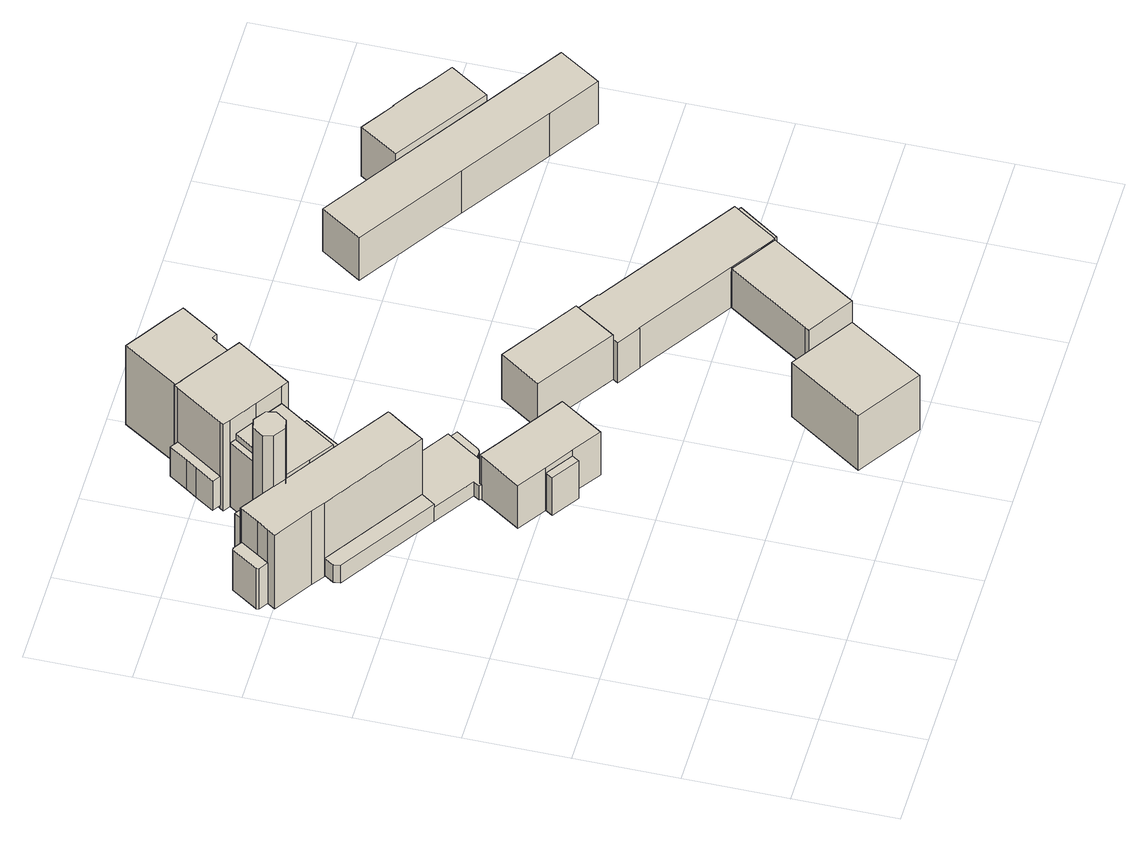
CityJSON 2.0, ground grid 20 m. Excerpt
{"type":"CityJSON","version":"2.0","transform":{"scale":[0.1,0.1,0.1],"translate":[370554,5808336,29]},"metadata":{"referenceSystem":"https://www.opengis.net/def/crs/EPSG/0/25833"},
"CityObjects":{
"building1":{"type":"Building","attributes":{"name":"Jagdschloss Glienicke (Internationale Begegnungsstätte)","Gemeindeschluessel":"11000006","function":"31001_3031"},"address":[{"country":"Germany","locality":"Berlin","thoroughfareNumber":"36B","thoroughfareName":"Königstraße"}],"children":["building1-1","building1-2","building1-3","building1-4","building1-5","building1-6","building1-7","building1-8","building1-9","building1-10","building1-11","building1-12","building1-13","building1-14","building1-15","building1-16"]},
"building1-1":{"type":"BuildingPart","attributes":{"BezugspunktDach":"2200","measuredHeight":31.21,"storeysAboveGround":5},"parents":["building1"],"geometry":[{"type":"MultiSurface","lod":"1","boundaries":[[[0,1,2,3,4,5,6,7]],[[8,9,10,11,12,13,14,15]],[[8,15,7,6]],[[9,8,6,5]],[[10,9,5,4]],[[16,17,4,3]],[[18,19,3,2]],[[20,21,2,1]],[[14,22,23,13,1,0]],[[24,25,26,0,7]],[[11,10,17,16]],[[12,11,19,18]],[[13,12,21,20]],[[13,23,22,14]],[[15,14,26,25,24]]]}]},
"building1-2":{"type":"BuildingPart","attributes":{"BezugspunktDach":"2200","measuredHeight":17.56,"storeysAboveGround":5},"parents":["building1"],"geometry":[{"type":"MultiSurface","lod":"1","boundaries":[[[27,28,29,30,31,32,33]],[[34,35,36,37,38,39,40]],[[34,40,33,32]],[[35,34,32,31]],[[36,35,31,30]],[[37,36,30,29]],[[38,37,29,28]],[[39,38,28,27]],[[41,39,27,33,40]]]}]},
"building1-3":{"type":"BuildingPart","attributes":{"BezugspunktDach":"2200","measuredHeight":5.27,"storeysAboveGround":5},"parents":["building1"],"geometry":[{"type":"MultiSurface","lod":"1","boundaries":[[[42,43,44,45,46,47,48,49,50,51,52]],[[53,54,55,56,57,58,59,60,61,62,63]],[[55,54,50,49]],[[64,65,55,49,48]],[[66,64,56,48,47]],[[58,57,47,46]],[[61,60,44,43]],[[62,61,43,42]],[[63,62,42,52]],[[52,51,53,63]],[[56,55,65,64]],[[57,56,64,66]],[[58,46,45,59]],[[60,59,45,44]]]}]},
"building1-4":{"type":"BuildingPart","attributes":{"BezugspunktDach":"2200","measuredHeight":2.59,"storeysAboveGround":5},"parents":["building1"],"geometry":[{"type":"MultiSurface","lod":"1","boundaries":[[[67,68,69,70,71,72,73,74,75,76,65,66]],[[55,77,78,79,80,81,82,83,84,85,86,57]],[[77,55,65,76]],[[78,77,76,75]],[[79,78,75,74]],[[80,79,74,73]],[[81,80,73,72]],[[82,81,72,71]],[[83,82,71,70]],[[84,83,70,69]],[[85,84,69,68]],[[86,85,68,67]],[[57,86,67,66]],[[87,55,88,56,64,65]],[[57,66,64,56]]]}]},
"building1-5":{"type":"BuildingPart","attributes":{"BezugspunktDach":"2200","measuredHeight":12.16,"storeysAboveGround":5},"parents":["building1"],"geometry":[{"type":"MultiSurface","lod":"1","boundaries":[[[89,90,91,92,93,94,95,96,97]],[[98,99,100,101,102,103,104,105,106]],[[98,106,97,96]],[[107,45,44,96,95]],[[99,98,60,59]],[[46,45,95,94]],[[100,99,59,58]],[[101,100,94,93]],[[102,101,93,92]],[[103,102,92,91]],[[104,103,91,90]],[[105,108,109,90,89]],[[106,105,89,97]],[[59,60,44,45,107]],[[58,59,45,46]],[[104,109,108,105]]]}]},
"building1-6":{"type":"BuildingPart","attributes":{"BezugspunktDach":"2200","measuredHeight":9.57,"storeysAboveGround":5},"parents":["building1"],"geometry":[{"type":"MultiSurface","lod":"1","boundaries":[[[110,109,108,111]],[[105,104,112,113]],[[105,113,111,108]],[[112,104,109,110]],[[113,112,110,111]],[[114,104,105,108,109]]]}]},
"building1-7":{"type":"BuildingPart","attributes":{"BezugspunktDach":"2200","measuredHeight":10.25,"storeysAboveGround":5},"parents":["building1"],"geometry":[{"type":"MultiSurface","lod":"1","boundaries":[[[115,116,117,118,119,120]],[[121,122,123,124,125,126]],[[121,126,120,119]],[[122,121,119,118]],[[123,122,118,117]],[[125,124,116,115]],[[126,125,115,120]],[[127,128,116,124]],[[123,117,128,127]]]}]},
"building1-8":{"type":"BuildingPart","attributes":{"BezugspunktDach":"2200","measuredHeight":16.36,"storeysAboveGround":5},"parents":["building1"],"geometry":[{"type":"MultiSurface","lod":"1","boundaries":[[[25,24,129,130]],[[131,132,133,134]],[[131,134,130,129]],[[132,131,129,24]],[[133,132,24,15,14,25]],[[25,14,15,24]],[[134,133,135,25,130]]]}]},
"building1-9":{"type":"BuildingPart","attributes":{"BezugspunktDach":"2200","measuredHeight":20.99,"storeysAboveGround":5},"parents":["building1"],"geometry":[{"type":"MultiSurface","lod":"1","boundaries":[[[136,137,138,139,140,141,19,18]],[[142,143,144,145,146,147,148,149]],[[142,149,12,11]],[[150,16,142,19,141]],[[146,145,139,138]],[[151,152,146,138,137]],[[153,151,147,137,136]],[[149,21,153,148,136,18]],[[11,12,18,19]],[[143,142,16,150]],[[144,154,155,140]],[[143,141,155,154]],[[156,145,144,140,139]],[[147,146,152,151]],[[148,147,151,153]],[[148,153,21,149]]]}]},
"building1-10":{"type":"BuildingPart","attributes":{"BezugspunktDach":"2200","measuredHeight":16.24,"storeysAboveGround":5},"parents":["building1"],"geometry":[{"type":"Solid","lod":"1","boundaries":[[[[16,150,157,17]],[[158,143,142,159]],[[158,159,17,157]],[[159,142,16,11,10,17]],[[158,157,150,143]],[[142,143,150,16]],[[17,10,11,16]]]]}]},
"building1-11":{"type":"BuildingPart","attributes":{"BezugspunktDach":"2200","measuredHeight":4.38,"storeysAboveGround":5},"parents":["building1"],"geometry":[{"type":"MultiSurface","lod":"1","boundaries":[[[160,161,162,163,164]],[[165,53,63,166,167]],[[165,167,164,163]],[[63,52,51,162,161]],[[166,63,161,160]],[[167,166,160,164]],[[53,165,168,163,162]],[[53,51,52,63]]]}]},
"building1-12":{"type":"BuildingPart","attributes":{"BezugspunktDach":"2200","measuredHeight":7.49,"storeysAboveGround":5},"parents":["building1"],"geometry":[{"type":"Solid","lod":"1","boundaries":[[[[169,170,171,172,173,174]],[[175,176,177,178,179,180]],[[175,180,174,173]],[[176,175,173,172]],[[177,176,172,171]],[[178,177,171,170]],[[180,179,169,174]],[[178,170,169,179]]]]}]},
"building1-13":{"type":"BuildingPart","attributes":{"BezugspunktDach":"2200","measuredHeight":16.71,"storeysAboveGround":5},"parents":["building1"],"geometry":[{"type":"MultiSurface","lod":"1","boundaries":[[[181,182,183,184,152,151,21,20]],[[149,147,146,185,186,187,188,189]],[[149,189,13,12,21]],[[185,146,152,184]],[[186,185,184,183]],[[187,186,183,182]],[[188,187,182,181]],[[181,190,188]],[[20,21,12,13]],[[191,147,148,153,151]],[[149,21,153,148]],[[146,147,151,152]]]}]},
"building1-14":{"type":"BuildingPart","attributes":{"BezugspunktDach":"2200","measuredHeight":21.12,"storeysAboveGround":5},"parents":["building1"],"geometry":[{"type":"MultiSurface","lod":"1","boundaries":[[[192,193,194,195,196,197,198,199,200]],[[201,40,38,202,203,204,205,206,207]],[[201,207,200,199]],[[40,201,199,198]],[[28,27,33,198,197]],[[202,38,197,196]],[[203,202,196,195]],[[204,203,195,194]],[[205,204,194,193]],[[206,205,193,192]],[[38,39,27,28]],[[39,40,33,27]],[[208,209,200,207]],[[206,192,209,210,208]]]}]},
"building1-15":{"type":"BuildingPart","attributes":{"BezugspunktDach":"2200","measuredHeight":27.35,"storeysAboveGround":5},"parents":["building1"],"geometry":[{"type":"MultiSurface","lod":"1","boundaries":[[[211,212,213,214,215,216,217,218,219,220,221,222,223]],[[224,225,226,227,207,208,206,228,229,145,154,158,230]],[[224,230,223,222]],[[170,169,222,221]],[[225,224,179,178]],[[226,225,221,220]],[[227,226,220,219]],[[207,227,219,218]],[[209,200,218,217]],[[231,192,209,208,217,216]],[[228,206,216,215]],[[229,228,215,214]],[[145,229,214,213]],[[155,140,144,140,139,213,212]],[[158,157,150,143,141,155,154,212,211]],[[230,158,211,223]],[[178,179,169,170]],[[208,207,200,209]],[[206,232,208,209,192,231]],[[154,144,140,155]],[[145,139,140,144]],[[154,155,141,143]],[[143,150,157,158]]]}]},
"building1-16":{"type":"BuildingPart","attributes":{"BezugspunktDach":"2200","measuredHeight":21.23,"storeysAboveGround":5},"parents":["building1"],"geometry":[{"type":"MultiSurface","lod":"1","boundaries":[[[233,234,235,236,237,238,23,22,239,240,241,242,243]],[[124,127,123,134,133,189,188,244,245,246,247,248,249]],[[124,249,243,242]],[[128,116,124,127,124,242,241]],[[123,127,241,240],[123,117,128,127]],[[134,123,240,239]],[[25,130,134,239,22]],[[189,133,22,14,13,23]],[[190,181,20,23,238]],[[244,188,238,237]],[[250,50,251,237,236]],[[245,244,54,252]],[[246,245,252,53,51,250,236,235]],[[165,163,162,53,165,247,246,235,234]],[[248,247,234,233]],[[249,248,233,243]],[[127,124,116,128]],[[128,117,123,127]],[[133,134,130,25]],[[23,13,14,22]],[[188,189,20,181,190]],[[252,54,251,50,250]],[[250,51,53,252]],[[53,162,163,165]]]}]},
"building2":{"type":"Building","attributes":{"Gemeindeschluessel":"11000006","BezugspunktDach":"2200","function":"31001_2070","measuredHeight":17.35,"storeysAboveGround":2},"address":[{"country":"Germany","locality":"Berlin","thoroughfareNumber":"36B (2)","thoroughfareName":"Königstraße"}],"geometry":[{"type":"Solid","lod":"1","boundaries":[[[[253,254,255,256]],[[257,258,259,260]],[[257,260,256,255]],[[258,257,255,254]],[[259,258,254,253]],[[260,259,253,256]]]]}]},
"building3":{"type":"Building","attributes":{"Gemeindeschluessel":"11000006","function":"31001_2070"},"address":[{"country":"Germany","locality":"Berlin","thoroughfareNumber":"36B (4)","thoroughfareName":"Königstraße"}],"children":["building3-1","building3-2","building3-3","building3-4"]},
"building3-1":{"type":"BuildingPart","attributes":{"BezugspunktDach":"2200","measuredHeight":11.66,"storeysAboveGround":2},"parents":["building3"],"geometry":[{"type":"MultiSurface","lod":"1","boundaries":[[[261,262,263,264,265,266,267,268,269,270,271,272,273,274,275,276]],[[277,278,279,280,281,282,283,284,285,286,287,288,289,290,291,292]],[[277,292,276,275]],[[281,280,272,271]],[[282,281,271,270]],[[283,282,270,269]],[[284,283,269,268]],[[293,294,268,267]],[[295,293,267,266]],[[296,295,286,266,265]],[[288,287,265,264]],[[289,297,298,299,264,263]],[[290,289,263,262]],[[291,290,262,261]],[[292,291,261,276]],[[278,277,275,274]],[[279,278,274,273]],[[280,300,279,273,272]],[[285,284,294,293]],[[286,285,293,295]],[[287,286,295,296]],[[301,298,297,289]],[[301,288,302,299,298]]]}]},
"building3-2":{"type":"BuildingPart","attributes":{"BezugspunktDach":"2200","measuredHeight":11.99,"storeysAboveGround":2},"parents":["building3"],"geometry":[{"type":"MultiSurface","lod":"1","boundaries":[[[303,304,305,306]],[[307,280,277,308]],[[307,308,306,305]],[[280,307,305,304]],[[275,274,273,272,304,303]],[[308,277,303,306]],[[277,278,274,275]],[[278,309,279,273,274]],[[280,272,273,279]]]}]},
"building3-3":{"type":"BuildingPart","attributes":{"BezugspunktDach":"2200","measuredHeight":8.84,"storeysAboveGround":2},"parents":["building3"],"geometry":[{"type":"MultiSurface","lod":"1","boundaries":[[[310,311,294,296]],[[284,312,313,287]],[[312,284,294,311]],[[313,312,311,310]],[[287,313,310,296]],[[285,293,294,284]],[[286,295,293,285]],[[296,295,286,287]]]}]},
"building3-4":{"type":"BuildingPart","attributes":{"BezugspunktDach":"2200","measuredHeight":10.75,"storeysAboveGround":2},"parents":["building3"],"geometry":[{"type":"Solid","lod":"1","boundaries":[[[[314,299,298,297,315,316]],[[317,289,301,288,318,319]],[[317,319,316,315]],[[289,317,315,297]],[[318,288,299,314]],[[319,318,314,316]],[[301,289,297,298]],[[288,301,298,299]]]]}]},
"building4":{"type":"Building","attributes":{"Gemeindeschluessel":"11000006","function":"31001_2070"},"address":[{"country":"Germany","locality":"Berlin","thoroughfareNumber":"36B (3)","thoroughfareName":"Königstraße"}],"children":["building4-1","building4-2"]},
"building4-1":{"type":"BuildingPart","attributes":{"BezugspunktDach":"2200","measuredHeight":11.69,"storeysAboveGround":2},"parents":["building4"],"geometry":[{"type":"MultiSurface","lod":"1","boundaries":[[[320,321,322,323,324,325,326,327]],[[328,329,330,331,332,333,334,335]],[[328,335,327,326]],[[329,328,326,325]],[[331,330,324,323]],[[332,331,323,322]],[[333,332,322,321]],[[334,333,321,320]],[[335,334,320,327]],[[330,336,329,337,325,324]]]}]},
"building4-2":{"type":"BuildingPart","attributes":{"BezugspunktDach":"2200","measuredHeight":12.95,"storeysAboveGround":2},"parents":["building4"],"geometry":[{"type":"MultiSurface","lod":"1","boundaries":[[[338,339,340,341,342,343,344,345]],[[346,347,348,349,350,351,330,329]],[[346,329,345,344]],[[347,346,344,343]],[[348,347,343,342]],[[349,348,342,341]],[[350,349,341,340]],[[351,350,340,339]],[[330,351,339,338]],[[325,324,352,338,345]],[[329,330,352,324,325]]]}]}
},
"vertices":[
[126,1026,338],[149,1010,338],[169,1014,338],[184,1036,338],[180,1055,338],[156,1071,338],[137,1067,338],[122,1045,338],[137,1067,26],[156,1071,26],[180,1055,26],[184,1036,26],[169,1014,26],[149,1010,26],[126,1026,26],[122,1045,26],[184,1036,184],[180,1055,184],[169,1014,198],[184,1036,198],[149,1010,189],[169,1014,189],[126,1026,210],[149,1010,210],[122,1045,186],[126,1026,186],[126,1026,147],
[435,1327,178],[465,1307,178],[477,1324,178],[447,1344,178],[416,1364,178],[409,1352,178],[405,1346,178],[409,1352,22],[416,1364,22],[447,1344,22],[477,1324,22],[465,1307,22],[435,1327,22],[405,1346,22],[420,1337,22],
[363,722,60],[355,710,60],[359,707,60],[362,711,60],[394,689,60],[427,738,60],[432,746,60],[465,795,60],[350,871,60],[303,801,60],[285,774,60],[303,801,24],[350,871,24],[465,795,24],[432,746,24],[427,738,24],[394,689,24],[362,711,24],[359,707,24],[355,710,24],[363,722,24],[285,774,24],[432,746,50],[465,795,50],[427,738,50],
[431,736,50],[434,734,50],[437,733,50],[440,733,50],[444,733,50],[447,734,50],[450,736,50],[453,738,50],[455,741,50],[483,783,50],[483,783,24],[455,741,24],[453,738,24],[450,736,24],[447,734,24],[444,733,24],[440,733,24],[437,733,24],[434,734,24],[431,736,24],[465,795,28],[452,776,24],
[361,590,132],[413,555,132],[413,556,132],[469,518,132],[525,602,132],[394,689,132],[362,711,132],[359,707,132],[306,627,132],[359,707,23],[362,711,23],[394,689,23],[525,602,23],[469,518,23],[413,556,23],[413,555,23],[361,590,23],[306,627,23],[362,711,28],[361,590,119],[413,555,119],
[404,541,119],[352,576,119],[404,541,23],[352,576,23],[413,555,68],
[3,1021,125],[20,1010,125],[58,1067,125],[41,1078,125],[36,1078,125],[2,1026,125],[36,1078,22],[41,1078,22],[58,1067,22],[20,1010,22],[3,1021,22],[2,1026,22],[35,1032,22],[35,1032,125],
[67,1082,186],[60,1070,186],[67,1082,22],[122,1045,22],[126,1026,22],[60,1070,22],[126,1026,86],
[215,983,198],[261,952,198],[306,1020,198],[336,1065,198],[290,1096,198],[244,1126,198],[184,1036,22],[244,1126,22],[290,1096,22],[336,1065,22],[306,1020,22],[261,952,22],[215,983,22],[169,1014,22],[244,1126,184],[261,952,189],[306,1020,189],[215,983,189],[285,1099,22],[285,1099,198],[336,1065,127],
[233,1133,184],[233,1133,22],[180,1055,22],
[99,897,68],[285,774,68],[303,801,68],[109,929,68],[97,910,68],[109,929,24],[99,897,24],[97,910,24],[109,929,61],
[224,1149,104],[287,1242,104],[272,1252,104],[248,1216,104],[233,1195,104],[209,1159,104],[233,1195,29],[248,1216,29],[272,1252,29],[287,1242,29],[224,1149,29],[209,1159,29],
[352,875,189],[360,887,189],[271,946,189],[315,1014,189],[315,1014,22],[271,946,22],[360,887,22],[352,875,22],[149,1010,22],[352,875,165],[261,952,61],
[408,1173,223],[438,1218,223],[448,1212,223],[496,1286,223],[487,1292,223],[465,1307,223],[405,1346,223],[382,1361,223],[305,1241,223],[382,1361,22],[487,1292,22],[496,1286,22],[448,1212,22],[438,1218,22],[408,1173,22],[305,1241,22],[357,1207,22],[357,1207,223],[357,1207,130],
[233,1133,242],[285,1099,242],[336,1065,242],[349,1057,242],[421,1164,242],[408,1173,242],[357,1207,242],[305,1241,242],[305,1240,242],[292,1250,242],[287,1242,242],[224,1149,242],[220,1142,242],[224,1149,22],[287,1242,22],[292,1250,22],[305,1240,22],[421,1164,22],[349,1057,22],[220,1142,22],[408,1173,44],[365,1201,22],
[84,946,210],[109,929,210],[303,801,210],[327,838,210],[350,871,210],[352,875,210],[60,1070,210],[58,1067,210],[35,1032,210],[20,1010,210],[10,995,210],[350,871,22],[327,838,22],[303,801,22],[109,929,22],[84,946,22],[10,995,22],[327,838,60],[350,871,40],[327,838,24],
[731,3,145],[827,151,145],[706,230,145],[608,84,145],[706,230,6],[827,151,6],[731,3,6],[608,84,6],
[745,517,118],[745,518,118],[929,397,118],[1016,340,118],[1022,348,118],[1027,356,118],[1064,412,118],[1075,428,118],[805,607,118],[806,609,118],[761,638,118],[760,637,118],[749,620,118],[712,563,118],[707,556,118],[700,546,118],[707,556,16],[712,563,16],[749,620,16],[760,637,16],[761,638,16],[806,609,16],[805,607,16],[1075,428,16],[1064,412,16],[1027,356,16],[1022,348,16],[1016,340,16],[929,397,16],[745,518,16],[745,517,16],[700,546,16],[1064,412,105],[1075,428,105],[1027,356,105],[1022,348,105],[929,397,115],[973,368,115],[1016,340,115],[758,633,16],[973,368,16],[1016,340,92],
[707,556,129],[760,637,129],[612,735,129],[558,655,129],[612,735,16],[558,655,16],[718,572,16],
[1033,341,105],[1087,420,105],[1087,420,16],[1033,341,16],
[905,171,115],[822,235,115],[817,228,115],[822,235,16],[905,171,16],[817,228,16],
[1024,913,135],[1198,797,135],[1295,733,135],[1348,814,135],[1199,912,135],[1019,1032,135],[873,1128,135],[820,1048,135],[873,1128,27],[1019,1032,27],[1199,912,27],[1348,814,27],[1295,733,27],[1198,797,27],[1024,913,27],[820,1048,27],[1165,935,27],[1019,1032,105],
[1199,912,152],[1249,988,152],[1185,1030,152],[1186,1031,152],[1133,1066,152],[1132,1065,152],[1068,1107,152],[1019,1032,152],[1068,1107,27],[1132,1065,27],[1133,1066,27],[1186,1031,27],[1185,1030,27],[1249,988,27],[1199,912,82]
]}
